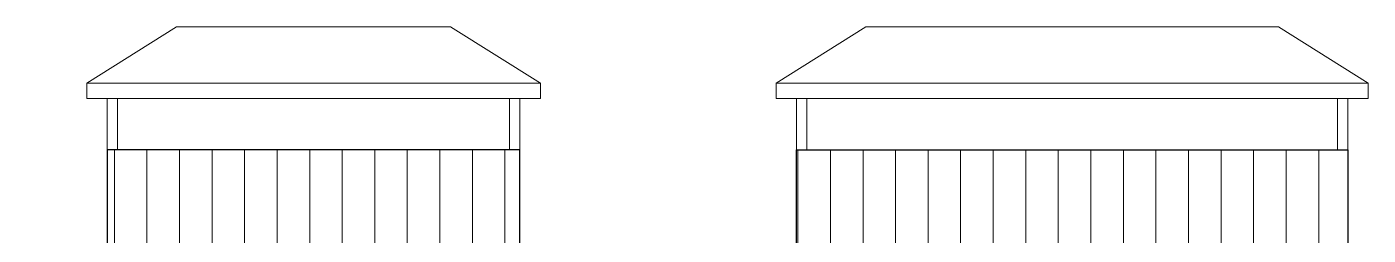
# Model space of a CAD drawing. Header units: millimetres. Extents: x -56498 to 234605, y -296269 to -29969.
# Drawn here: x 174410 to 179644, y -94751 to -93936 of the extents above; entities that cross this region are included whole.
import ezdxf

# ---------------------------------------------------------------- set-up
doc = ezdxf.new("R2010")
doc.units = ezdxf.units.MM
doc.header["$LTSCALE"] = 100
for name, color, linetype, lineweight in [('0.3', 7, 'Continuous', 30), ('Тонкі 0.18', 142, 'Continuous', 18), ('Штрихування 0.09', 253, 'Continuous', 9)]:
    doc.layers.add(name, color=color, linetype=linetype, lineweight=lineweight)

msp = doc.modelspace()

# ---------------------------------------------------------------- hatches: boundary and pattern name
at = {"layer": 'Штрихування 0.09', "ltscale": 0.75}
h = msp.add_hatch(dxfattribs=at)
h.set_pattern_fill('ANSI31', scale=40, angle=45, style=0)
h.set_pattern_definition([(90, (0, 0), (-127, 2.131628207280301e-14), [])])
h.paths.add_polyline_path([(179564.1434023825, -94416.62050974219), (179524.1434023825, -94416.62050974219), (177414.1434023825, -94416.62050974219), (177414.1434023825, -95233.05856892999), (179564.1434023825, -95233.05856892999)])
h.paths.add_polyline_path([(176334.1135489141, -94416.62050974219), (176294.1135489141, -94416.62050974219), (174724.1135488867, -94416.62050974219), (174724.1135488867, -95233.05856893), (176334.1135489142, -95233.05856892998)])
h.paths.add_polyline_path([(172754.1284756208, -95609.58032676966), (172714.1284756208, -95609.58032676966), (172214.1284756208, -95609.58032676968), (172214.1284756208, -98426.2382363028), (172754.1284756207, -98426.23823630282)])
h.paths.add_polyline_path([(170244.1434023823, -94416.62050974219), (170204.1434023824, -94416.62050974219), (169444.1434023824, -94416.62050974219), (169444.1434023824, -95233.05856892999), (170244.1434023824, -95233.05856892999)])
h.paths.add_polyline_path([(167554.1434023824, -94416.62050974219), (167514.1434023825, -94416.62050974219), (165404.1434023825, -94416.62050974219), (165404.1434023825, -95233.05856892999), (167554.1434023825, -95233.05856892999)])

# ---------------------------------------------------------------- linework, layer by layer
at = {"layer": '0.3'}
for points in [[(176334.1135489142, -94416.62050974219), (174724.1135488867, -94416.62050974219), (174724.1135488867, -95233.05856892999), (176334.1135489142, -95233.05856892999)], [(177414.1434023825, -94416.62050974219), (179564.1434023825, -94416.62050974219), (179564.1434023825, -95233.05856892999), (177414.1434023825, -95233.05856892999)]]:
    msp.add_lwpolyline(points, close=True, dxfattribs=at)
at = {"layer": 'Тонкі 0.18', "ltscale": 0.75}
for p, q in [((174644.1135488867, -94156.62050974219), (174994.1135488867, -93935.60360981806)), ((176064.1135489141, -93935.60360981806), (174994.1135488867, -93935.60360981806)), ((176414.1135489141, -94156.62050974219), (176064.1135489141, -93935.60360981806)), ((177334.1434023825, -94156.62050974219), (177684.1434023825, -93935.60360981806)), ((179294.1434023825, -93935.60360981806), (177684.1434023825, -93935.60360981806)), ((179644.1434023825, -94156.62050974219), (179294.1434023825, -93935.60360981806)), ((176414.1135489142, -94156.62050974225), (174644.1135488867, -94156.62050974219)), ((174644.1135488867, -94156.62050974219), (174644.1135488867, -94216.62050974219)), ((176414.1135489141, -94156.62050974219), (176414.1135489141, -94216.62050974219)), ((179644.1434023826, -94156.62050974228), (177334.1434023825, -94156.62050974219)), ((177334.1434023825, -94156.62050974219), (177334.1434023825, -94216.62050974219)), ((179644.1434023825, -94156.62050974219), (179644.1434023825, -94216.62050974219)), ((176414.1135489141, -94216.6205097422), (174644.1135488867, -94216.62050974219)), ((179644.1434023825, -94216.6205097422), (177334.1434023825, -94216.62050974219))]:
    msp.add_line(p, q, dxfattribs=at)
for points in [[(174724.1135488867, -94416.62050974219), (174764.1135488867, -94416.62050974219), (174764.1135488867, -94216.62050974219), (174724.1135488867, -94216.62050974219)], [(176334.1135489141, -94416.62050974219), (176294.1135489141, -94416.62050974219), (176294.1135489141, -94216.62050974219), (176334.1135489141, -94216.62050974219)], [(177414.1434023825, -94416.62050974219), (177454.1434023825, -94416.62050974219), (177454.1434023825, -94216.62050974219), (177414.1434023825, -94216.62050974219)], [(179564.1434023825, -94416.62050974219), (179524.1434023825, -94416.62050974219), (179524.1434023825, -94216.62050974219), (179564.1434023825, -94216.62050974219)]]:
    msp.add_lwpolyline(points, close=True, dxfattribs=at)

doc.saveas('drawing.dxf')
